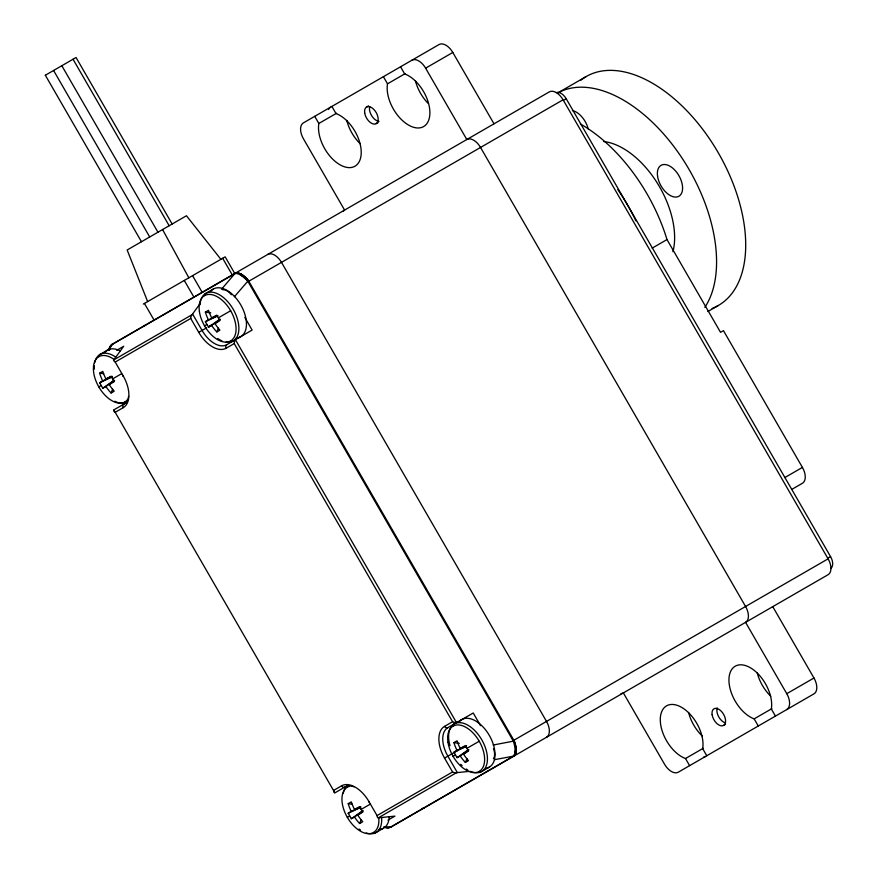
<?xml version="1.0" encoding="UTF-8"?>
<svg xmlns="http://www.w3.org/2000/svg" width="878" height="878" viewBox="0 0 878 878"><rect width="100%" height="100%" fill="white"/><g stroke="black" fill="none" stroke-linecap="round" stroke-linejoin="round"><path stroke-width="1.32" d="M515.068 751.03L515.068 751.03A13.631 5.323 72.6 0 1 513.367 756.167L494.544 759.679M112.132 376.761L102.671 380.865A43.933 2.546 -25.3 0 0 99.642 382.775L102.781 388.197A43.933 2.546 -34.7 0 0 105.942 386.529A43.933 38.226 60 0 0 111.056 392.982L112.625 389.25M217.865 315.718L208.404 319.811A43.933 2.546 -25.3 0 0 205.386 321.721L208.514 327.143A43.933 2.546 -34.7 0 0 211.675 325.486A43.933 38.226 60 0 0 216.8 331.928L218.37 328.207M360.682 807.266L351.222 811.371A43.933 2.546 -25.3 0 0 348.193 813.269L351.332 818.702A43.933 2.546 -34.7 0 0 354.492 817.034A43.933 38.226 60 0 0 359.607 823.487L361.176 819.756M466.416 746.223L456.955 750.317A43.933 2.546 -25.3 0 0 453.937 752.226L457.065 757.648A43.933 2.546 -34.7 0 0 460.226 755.98A43.933 38.226 60 0 0 465.351 762.433L466.92 758.713M108.806 350.267L111.934 344.615A2.744 1.954 55.3 0 1 112.439 344.143A5.729 1.372 -50.4 0 1 112.867 343.869L549.343 91.872A13.73 7.924 60 0 1 563.083 99.796L828.108 558.836A13.73 7.924 60 0 1 828.108 574.695L391.632 826.703A5.729 1.372 -9.6 0 1 391.182 826.933A2.744 1.954 64.7 0 1 390.512 827.131L384.059 827.021A13.576 9.713 76.8 0 0 390.501 827.098M493.447 758.691L494.182 757.198A12.303 7.101 60 0 0 494.182 750.931L493.447 748.594M116.697 350.322L123.677 346.283L114.305 359.201A3.084 0.615 -46.6 0 0 113.899 359.826L192.008 314.73A3.084 0.615 -46.6 0 0 192.578 314.006L199.613 304.315M221.475 289.29L234.799 273.684A2.744 2.458 67.5 0 1 235.458 273.113A13.62 6.157 51 0 1 241.241 274.254M234.382 296.742L248.364 280.565A5.729 5.63 60 0 1 248.814 281.234L513.849 740.275A5.729 5.63 60 0 1 514.201 740.999A13.631 6.256 68.6 0 1 516.209 749.527L516.176 749.889A13.576 6.212 68.4 0 1 514.19 755.892A5.729 1.372 -9.6 0 1 513.849 756.134A2.744 2.239 60 0 1 513.103 756.375L390.886 826.933A3.808 0.746 -13.4 0 1 390.512 827.131A13.598 9.735 76.4 0 1 384.026 826.933M234.799 273.684A13.598 5.345 47.6 0 1 247.761 281.158L247.794 281.059A13.609 5.356 47.6 0 0 240.989 275.286L241.11 275.374M247.706 281.136L247.75 281.103A3.808 3.666 60 0 1 248.068 281.662L513.103 740.714A3.808 3.666 60 0 1 513.378 741.295A13.576 5.279 72.4 0 1 513.356 756.254M111.056 392.982A41.694 13.313 -58.5 0 0 114.195 391.171A43.933 33.144 60 0 1 109.212 384.641L114.634 380.47M216.8 331.928A41.694 13.313 -58.5 0 0 219.928 330.128A43.933 33.144 60 0 1 214.945 323.587L220.367 319.416M359.607 823.487A41.694 13.313 -58.5 0 0 362.746 821.676A43.933 33.144 60 0 1 357.763 815.146L363.185 810.976M465.351 762.433A41.694 13.313 -58.5 0 0 468.479 760.622A43.933 33.144 60 0 1 463.496 754.092L468.918 749.922M105.942 386.529L114.217 380.383M211.675 325.486L219.961 319.34M354.492 817.034L362.768 810.888M460.226 755.98L468.512 749.845M102.781 388.197L113.964 380.415M208.514 327.143L219.709 319.373M351.332 818.702L362.515 810.921M457.065 757.648L468.259 749.867M45.305 75.256L76.057 57.509L172.143 224.022M331.895 106.425L336.011 113.558A30.214 17.439 60 0 1 361.187 150.862A30.214 17.439 60 0 1 338.568 163.923A30.214 17.439 60 0 1 318.846 123.469L336.581 113.229M400.555 66.783L404.67 73.917A30.214 17.439 60 0 1 429.847 111.221A30.214 17.439 60 0 1 407.238 124.281A30.214 17.439 60 0 1 387.505 83.827L405.241 73.587M411.881 60.242A13.73 7.924 60 0 1 425.611 68.166L452.807 52.471L493.996 123.82M366.565 107.017L368.508 105.898M376.179 123.666L378.122 122.547M143.366 304.062L225.163 256.837L234.766 273.486M111.945 344.626A13.62 9.713 44 0 0 108.96 349.861A13.598 9.746 43.6 0 1 111.945 344.626A3.808 0.746 -46.6 0 1 112.285 344.395L234.503 273.837A2.744 2.239 60 0 1 235.084 273.31A5.729 1.372 -50.4 0 1 235.458 273.113A13.598 6.212 51.2 0 1 248.419 280.598A13.576 6.256 51.3 0 0 241.209 274.112M107.577 350.092L100.004 354.471A3.292 2.689 60 0 0 98.797 356.709M213.31 289.049L205.737 293.417A3.292 2.689 60 0 0 204.53 295.656M558.199 92.706L586.164 76.562M248.068 281.662L563.083 99.796M563.303 100.454L566.222 98.775L830.566 556.63A10.295 5.948 60 0 1 830.566 568.527M113.756 359.815A4.105 2.371 0.1 0 0 115.303 361.977L190.724 318.451L198.746 332.345A27.459 15.859 60 0 0 226.206 348.193L234.228 343.572L452.565 721.749L444.553 726.369A27.459 15.859 60 0 0 444.553 758.087L452.565 771.981L377.046 815.585L369.023 801.691A27.459 15.859 60 0 0 341.564 785.832L333.541 790.463M98.797 386.88L101.113 385.541M109.212 384.641A43.933 2.546 -34.7 0 0 114.195 381.601L112.593 378.912L121.614 373.699M204.53 325.826L206.846 324.498M214.945 323.587A43.933 2.546 -34.7 0 0 219.928 320.558L218.326 317.869L230.662 310.746M122.788 376.19L123.392 375.85M198.746 332.345L206.648 327.779M208.942 326.451L211.236 325.123M127.233 402.179L114.305 409.631A3.084 1.756 60 0 0 113.899 410.059L334.814 792.713A3.084 1.756 60 0 0 335.396 792.571L347.172 785.766M226.206 348.193A2.744 2.239 60 0 1 226.776 344.703L252.129 330.062L244.808 317.375M128.605 396.417A24.716 14.267 60 0 1 123.787 404.165A2.744 2.239 60 0 0 123.216 407.666L115.205 412.287A4.105 2.371 0.1 0 1 113.756 410.048M652.145 248.145L666.995 239.573L720.542 332.334L723.461 330.655L802.415 467.414A13.73 7.924 60 0 1 802.415 483.273L791.802 489.397M707.844 311.536L718.336 305.489M784.789 477.588L802.415 467.414M444.553 726.369A2.744 2.239 60 0 0 447.868 727.632L473.22 712.991L480.54 725.678M368.595 801.943L369.199 801.592M444.553 758.087L458.195 750.207M347.348 817.385L349.663 816.046M357.763 815.146A43.933 2.546 -34.7 0 0 362.746 812.106L361.143 809.417L370.165 804.204M453.081 756.331L455.397 754.992M463.496 754.092A43.933 2.546 -34.7 0 0 468.479 751.063L466.876 748.363L479.212 741.251M827.647 558.309L830.566 556.63M469.247 771.345L457.35 772.596A3.084 0.615 -13.4 0 0 456.428 772.728L378.319 817.824A3.084 0.615 -13.4 0 0 379.076 817.791L394.946 816.123L387.955 820.162M513.103 740.714L828.108 558.836M383.587 828.173L376.014 832.542A3.292 2.689 60 0 1 373.468 832.465M489.32 767.12L481.748 771.488A3.292 2.689 60 0 1 479.212 771.422M723.604 725.415L725.546 724.295M786.765 709.556A13.73 7.924 60 0 0 786.765 693.697L813.961 678.003L772.761 606.654M706.779 755.738L702.663 748.605A30.214 17.439 60 0 0 682.941 708.151A30.214 17.439 60 0 0 660.322 721.211A30.214 17.439 60 0 0 685.498 758.515L703.223 748.275M775.439 716.097L771.323 708.963A30.214 17.439 60 0 0 751.601 668.509A30.214 17.439 60 0 0 728.981 681.569A30.214 17.439 60 0 0 754.158 718.873L771.883 708.634M205.386 321.721L217.711 315.915M99.642 382.775L111.978 376.969M453.937 752.226L466.262 746.421M348.193 813.269L360.529 807.475M208.404 319.811A43.933 38.226 60 0 1 205.386 312.151A41.694 13.313 -1.5 0 1 208.514 310.351A43.933 33.144 60 0 0 211.675 317.924L216.734 315.839M102.671 380.865A43.933 38.226 60 0 1 99.642 373.205A41.694 13.313 -1.5 0 1 102.781 371.394A43.933 33.144 60 0 0 105.942 378.978L112.263 376.366M456.955 750.317A43.933 38.226 60 0 1 453.937 742.656A41.694 13.313 -1.5 0 1 457.065 740.845A43.933 33.144 60 0 0 460.226 748.429L466.558 745.817M351.222 811.371A43.933 38.226 60 0 1 348.193 803.71A41.694 13.313 -1.5 0 1 351.332 801.899A43.933 33.144 60 0 0 354.492 809.472L360.814 806.871M493.195 745.027L514.201 740.999A13.609 6.212 68.7 0 1 514.201 755.969A2.744 2.458 52.5 0 1 513.378 756.199M222.672 289.696L224.329 289.806A12.303 7.101 60 0 1 229.762 292.934L231.408 294.745M205.386 312.151L210.72 312.831M99.642 373.205L103.648 373.71M453.937 742.656L459.271 743.337M348.193 803.71L352.199 804.215M220.894 259.306L186.454 215.758L127.156 250L147.647 301.593M425.611 68.166L466.811 139.514A13.73 7.924 60 0 1 480.54 147.449L745.576 606.489A13.73 7.924 60 0 1 745.576 622.348L786.765 693.697M383.39 76.693L387.505 83.827M754.158 718.873L758.274 726.007M314.73 116.335L318.846 123.469M685.498 758.515L689.614 765.649M222.661 258.275L232.275 274.924M73.039 59.243L169.169 225.745M192.567 275.659L202.17 292.308M61.822 65.729L157.941 232.22M184.27 280.444L193.884 297.093M53.58 70.481L149.71 236.972M192.578 314.006L202.061 330.424A24.716 14.267 60 0 0 226.776 344.703M457.35 772.596L447.868 756.177A24.716 14.267 60 0 1 447.868 727.632M45.338 75.245L141.468 241.735M144.453 303.437L154.067 320.086M115.205 362.054L123.216 375.949A27.459 15.859 60 0 1 123.216 407.666M466.876 748.363L465.351 745.631A43.933 2.546 -25.3 0 0 460.226 748.429M218.326 317.869L216.8 315.136A43.933 2.546 -25.3 0 0 211.675 317.924M361.143 809.417L359.607 806.684A43.933 2.546 -25.3 0 0 354.492 809.472M112.593 378.912L111.056 376.179A43.933 2.546 -25.3 0 0 105.942 378.978M162.573 229.542L188.847 277.799M378.253 817.956A4.105 2.371 -60.1 0 1 377.167 815.53M456.45 772.816A4.105 2.371 0 0 1 452.697 771.916M456.45 722.583A4.105 2.371 0 0 1 452.697 721.683M234.338 343.485A4.105 2.382 -59.9 0 1 235.447 339.786M190.833 318.374A4.105 2.382 -59.9 0 1 191.942 314.675M334.759 792.845A4.105 2.371 -60.1 0 1 333.662 790.409M341.564 785.832A2.744 2.239 60 0 0 344.878 787.094A24.716 14.267 60 0 1 353.988 786.798M546.522 737.268A13.73 7.924 60 0 0 546.522 721.42L281.487 262.368A13.73 7.924 60 0 0 267.757 254.444M391.632 826.703A2.744 2.239 60 0 1 390.886 826.933M424.304 807.837A13.73 7.924 60 0 1 421.978 808.473M459.6 720.937A24.716 14.267 60 0 1 460.489 720.344M236.259 339.226A3.084 2.985 60 0 0 235.513 339.852L456.428 722.495A3.084 2.985 60 0 0 457.35 722.155M144.19 326.188A13.73 7.924 60 0 1 145.539 325.003M112.285 344.395A2.744 2.239 60 0 1 112.867 343.869M239.398 337.415A24.716 14.267 60 0 1 236.347 338.458M109.509 349.949A13.598 9.208 49.4 0 1 112.45 344.143A13.576 9.186 49.8 0 0 109.552 349.96M391.248 826.889A13.631 9.208 70.3 0 1 384.805 826.582M347.348 787.215A3.292 2.689 60 0 1 347.501 786.293M378.769 818.055A26.131 15.08 60 0 1 353.022 825.122A26.131 15.08 60 0 1 349.444 786.337M381.623 817.879A27.459 15.859 60 0 1 366.159 832.97M360.518 830.061A27.459 15.859 60 0 1 359.102 829.041M343.254 793.295A27.459 15.859 60 0 1 346.7 786.381M389.25 816.803A27.459 15.859 60 0 1 379.055 829.447M343.243 211.258A13.73 7.924 60 0 1 344.593 210.083L303.404 138.724A13.73 7.924 60 0 1 303.404 122.876L439.077 44.537A13.73 7.924 60 0 1 452.807 52.471M621.031 693.554A13.73 7.924 60 0 0 623.358 692.907L664.558 764.266A13.73 7.924 60 0 0 678.288 772.19L813.961 693.861A13.73 7.924 60 0 0 813.961 678.003M200.074 304.787A27.459 15.859 60 0 1 217.931 293.965A27.459 15.859 60 0 1 238.454 323.422A27.459 15.859 60 0 1 226.074 342.102M221.947 340.873A27.459 15.859 60 0 1 217.7 338.513M233.197 340.993A3.292 2.689 60 0 1 230.662 340.916M210.654 291.342A27.459 15.859 60 0 1 241.263 305.774A27.459 15.859 60 0 1 236.237 337.898M453.081 726.161A3.292 2.689 60 0 1 454.288 723.922M450.008 745.707A27.459 15.859 60 0 1 462.311 722.978A27.459 15.859 60 0 1 487.005 753.928A27.459 15.859 60 0 1 470.498 771.378M467.667 769.929A27.459 15.859 60 0 1 466.251 769.018M462.091 765.638A27.459 15.859 60 0 1 460.752 764.31M460.006 720.959A27.459 15.859 60 0 1 489.814 736.28A27.459 15.859 60 0 1 486.006 768.272M126.421 402.552A27.459 15.859 60 0 1 114.798 401.257M94.396 369.133A27.459 15.859 60 0 1 94.341 365.83M94.703 362.79A27.459 15.859 60 0 1 115.501 356.94M127.508 399.72A26.131 15.08 60 0 1 104.471 394.628A26.131 15.08 60 0 1 94.012 363.514A26.131 15.08 60 0 1 113.931 359.332M126.882 402.278A3.292 2.689 60 0 1 124.917 401.959M104.921 352.385A27.459 15.859 60 0 1 120.242 350.882M580.391 123.974A131.832 76.112 60 0 1 666.995 239.573M617.805 189.626A131.832 76.112 60 0 1 635.913 220.861M427.893 103.143A30.214 17.439 60 0 1 415.481 80.93M556.323 92.629A10.295 5.948 60 0 1 566.222 98.775M328.559 109.443A13.73 7.924 60 0 1 330.589 107.171M705.473 756.496A13.73 7.924 60 0 1 703.772 757.077M770.796 696.243A30.214 17.439 60 0 1 757.231 672.811M702.137 735.885A30.214 17.439 60 0 1 688.571 712.453M725.491 722.901A9.614 5.553 60 0 1 718.676 716.755A9.614 5.553 60 0 1 717.26 707.931M360.276 143.827A30.214 17.439 60 0 1 346.766 120.374M379 121.307A9.614 5.553 60 0 1 371.789 115.907A9.614 5.553 60 0 1 369.682 106.633M603.855 141.556A72.852 42.056 60 0 1 657.172 182.876A72.852 42.056 60 0 1 672.932 251.734M580.49 80.447A132.172 76.309 60 0 1 718.336 152.871A132.172 76.309 60 0 1 712.135 308.452M559.045 92.289A132.172 76.309 60 0 1 680.494 155.779A132.172 76.309 60 0 1 704.836 307.388M572.434 110.573A17.856 10.306 60 0 1 588.282 129.198M199.438 311.778A26.131 15.08 60 0 0 229.652 341.41A26.131 15.08 60 0 0 223.703 301.67A26.131 15.08 60 0 0 199.438 311.778M447.989 742.272A26.131 15.08 60 0 0 478.203 771.916A26.131 15.08 60 0 0 472.254 732.175A26.131 15.08 60 0 0 447.989 742.272M364.699 112.955A9.614 5.553 60 0 0 375.817 123.842A9.614 5.553 60 0 0 373.611 109.212A9.614 5.553 60 0 0 364.699 112.955M712.124 714.714A9.614 5.553 60 0 0 723.242 725.601A9.614 5.553 60 0 0 721.025 710.971A9.614 5.553 60 0 0 712.124 714.714M657.545 176.094A17.856 10.306 60 0 0 678.068 196.65A17.856 10.306 60 0 0 674.326 169.619A17.856 10.306 60 0 0 657.545 176.094"/></g></svg>
